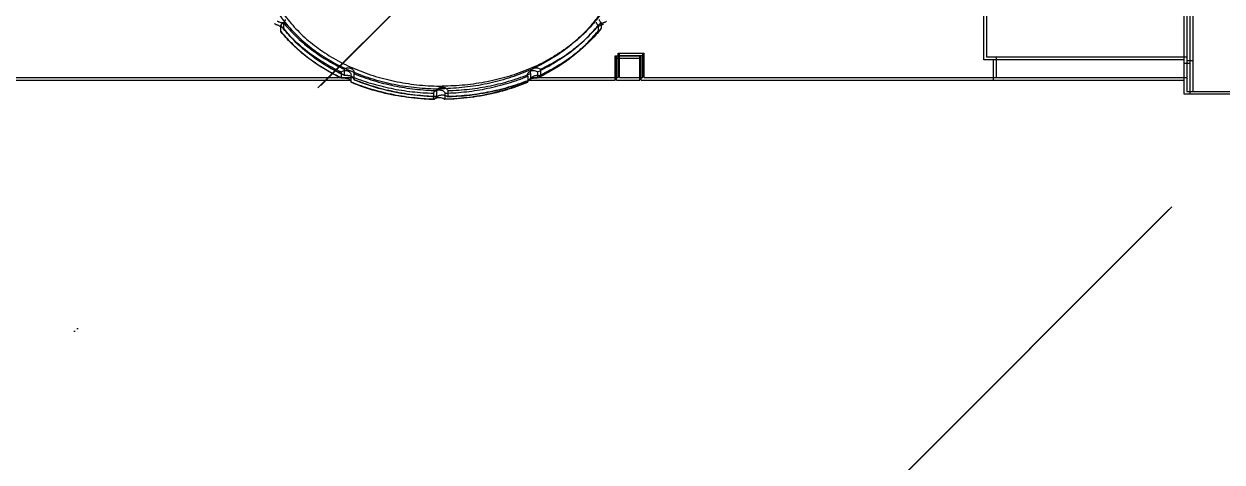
# Model space of a CAD drawing. Header units: inches. Extents: x 4821 to 127877, y 58012 to 433683.
# Drawn here: x 82661 to 84044, y 382483 to 382989 of the extents above; entities that cross this region are included whole.
import ezdxf

# ---------------------------------------------------------------- set-up
doc = ezdxf.new("R2010")
doc.units = ezdxf.units.IN
doc.header["$MEASUREMENT"] = 0
for name, color, linetype in [('A-FURN-FIXD', 10, 'Continuous'), ('A-WALL', 53, 'Continuous'), ('Cloums$0$A-COL-HAT', 8, 'Continuous'), ('EMG - ELEC - ID', 26, 'Continuous'), ('NECB-COLUM', 50, 'Continuous')]:
    doc.layers.add(name, color=color, linetype=linetype)

# ---------------------------------------------------------------- blocks, each defined once
blk = doc.blocks.new('COL BASEMT')
at = {"layer": 'Cloums$0$A-COL-HAT'}
h = blk.add_hatch(dxfattribs=at)
h.set_pattern_fill('ANSI31', color=256, scale=500)
h.set_pattern_definition([(45, (1452118.876, 42013.15), (-44.194174, 44.194174), [])])
h.paths.add_polyline_path([(1693546.9, 345626), (1693946.9, 345626), (1693950.9, 348875.9), (1693546.9, 348875.9)])
h.paths.add_polyline_path([(1688721.9, 335900.9), (1689121.5, 335900.9), (1689121.9, 337327), (1693949.2, 337327), (1693946.9, 345126), (1693546.9, 345126), (1693546.9, 337727), (1688721.9, 337727)])
h.paths.add_polyline_path([(1641271.9, 335200.9), (1640873.7, 335200.9), (1640871.9, 323973.1), (1689121.9, 323973.1), (1689121.4, 335200.9), (1688721.9, 335200.9), (1688721.9, 324373.1), (1641271.9, 324373.1)])
edge = h.paths.add_edge_path()
edge.add_line((1636446.9, 345126), (1636046.9, 345126))
edge.add_line((1636046.9, 345126), (1636049, 337698.9))
edge.add_arc((1626263.1, 338211), 9799.3, 305.31502, 357.00429, ccw=False)
edge.add_line((1631927.8, 330215), (1632171.5, 329896.4))
edge.add_arc((1626336.8, 338141.4), 10100.7, 305.28586, 355.37518)
edge.add_line((1636404.6, 337327), (1640874, 337327))
edge.add_line((1640874, 337327), (1640873.8, 335900.9))
edge.add_line((1640873.8, 335900.9), (1641271.9, 335900.9))
edge.add_line((1641271.9, 335900.9), (1641271.9, 337725.9))
edge.add_line((1641271.9, 337725.9), (1636446.9, 337725.9))
edge.add_line((1636446.9, 337725.9), (1636446.9, 345126))
h.paths.add_polyline_path([(1636046.9, 345626), (1636446.9, 345626), (1636446.9, 348875.9), (1636048.9, 348875.9)])
blk = doc.blocks.new('A$C0e128a0b')
at = {"layer": 'A-FURN-FIXD'}
for p, q in [((1276, 3077.1), (1276, 3287)), ((1276, 3077.1), (1276, 3277.3)), ((-224, 3082.5), (1276, 3082.5)), ((1247.7, 3077.1), (1247.7, 3082.5)), ((1008.8, 3077.1), (1276, 3077.1)), ((1244.7, 3077.1), (1244.7, 2894)), ((1263.3, 2902.6), (1263.3, 3077.1)), ((1263.3, 3077.1), (1276, 3077.1)), ((1263.3, 2902.6), (1263.3, 3077.1)), ((1244.7, 2902.6), (1263.3, 2902.6)), ((1263.3, 2580.2), (1263.3, 2902.6)), ((1263.3, 2580.2), (1263.3, 2902.6)), ((1244.7, 2894), (1005.8, 2894)), ((1241.1, 2556.5), (1241.1, 2580.2)), ((1263.3, 2580.2), (1241.1, 2580.2)), ((1241.1, 2556.5), (1241.1, 2580.2)), ((1263.3, 2580.2), (1241.1, 2580.2)), ((1263.3, 2579.1), (1241.1, 2579.1)), ((1263.3, 2579.1), (1241.1, 2579.1)), ((1243.1, 2557.6), (1243.1, 2579.1)), ((1243.1, 2557.6), (1243.1, 2579.1)), ((1263.3, 2557.6), (1263.3, 2579.1)), ((1263.3, 2557.6), (1263.3, 2579.1)), ((1263.3, 2557.6), (1241.1, 2557.6)), ((1263.3, 2557.6), (1241.1, 2557.6)), ((1263.3, 2556.5), (1241.1, 2556.5)), ((1263.3, 2556.5), (1241.1, 2556.5)), ((1263.3, 2477.2), (1263.3, 2556.5)), ((1263.3, 2477.2), (1263.3, 2556.5)), ((1213.1, 2540.9), (1218.3, 2540.9)), ((1213.1, 2540.9), (1218.3, 2540.9)), ((1255.7, 2485.4), (1260.9, 2485.4)), ((1255.7, 2485.4), (1260.9, 2485.4)), ((1259.7, 2476.4), (1258.6, 2476.3)), ((1259.7, 2476.4), (1258.6, 2476.3)), ((1259.7, 2476.4), (1264.9, 2476.4)), ((1259.7, 2476.4), (1264.9, 2476.4)), ((1275.2, 2400.7), (1280.5, 2400.7)), ((1275.2, 2400.7), (1280.5, 2400.7)), ((1275.2, 2390.3), (1280.5, 2390.3)), ((1275.2, 2390.3), (1280.5, 2390.3)), ((1258.6, 2314.8), (1259.7, 2314.6)), ((1258.6, 2314.8), (1259.7, 2314.6)), ((1259.7, 2314.6), (1264.9, 2314.6)), ((1259.7, 2314.6), (1264.9, 2314.6)), ((1255.7, 2305.6), (1260.9, 2305.6)), ((1255.7, 2305.6), (1260.9, 2305.6)), ((1263.3, 1175.9), (1263.3, 2313.9)), ((1263.3, 1175.9), (1263.3, 2313.9)), ((1213.1, 2250.1), (1218.3, 2250.1)), ((1213.1, 2250.1), (1218.3, 2250.1)), ((1218.3, 2250.1), (1218.8, 2250.3)), ((1218.3, 2250.1), (1218.8, 2250.3))]:
    blk.add_line(p, q, dxfattribs=at)
for points, knots in [([(1165.4, 2558.7), (1166.2, 2558.5), (1172.3, 2557.1), (1183.6, 2553.3), (1198.5, 2545.6), (1212.5, 2535.5), (1225.4, 2523.2), (1237.1, 2508.9), (1247.3, 2492.9), (1255.8, 2475.3), (1262.6, 2456.5), (1267.5, 2436.7), (1270.5, 2416.3), (1271.2, 2402.4), (1271.2, 2395.5)], [0, 0, 0, 0, 2.505782, 18.560045, 34.893285, 51.585169, 68.688615, 86.227928, 104.199268, 122.572852, 141.296299, 160.298675, 179.494918, 198.790477, 198.790477, 198.790477, 198.790477]), ([(1165.4, 2558.7), (1166.2, 2558.5), (1172.3, 2557.1), (1183.6, 2553.3), (1198.5, 2545.6), (1212.5, 2535.5), (1225.4, 2523.2), (1237.1, 2508.9), (1247.3, 2492.9), (1255.8, 2475.3), (1262.6, 2456.5), (1267.5, 2436.7), (1270.5, 2416.3), (1271.2, 2402.4), (1271.2, 2395.5)], [0, 0, 0, 0, 2.505782, 18.560045, 34.893285, 51.585169, 68.688615, 86.227928, 104.199268, 122.572852, 141.296299, 160.298675, 179.494918, 198.790477, 198.790477, 198.790477, 198.790477]), ([(1211.9, 2545.9), (1211.9, 2545.9), (1212.1, 2545.7), (1212.5, 2545.3), (1212.8, 2544.3), (1213.1, 2543.3), (1213.4, 2542.5), (1213.5, 2542.1)], [0, 0, 0, 0, 0.041079, 0.716455, 1.625898, 2.742026, 3.890741, 3.890741, 3.890741, 3.890741]), ([(1211.9, 2545.9), (1211.9, 2545.9), (1212.1, 2545.7), (1212.5, 2545.3), (1212.8, 2544.3), (1213.1, 2543.3), (1213.4, 2542.5), (1213.5, 2542.1)], [0, 0, 0, 0, 0.041079, 0.716455, 1.625898, 2.742026, 3.890741, 3.890741, 3.890741, 3.890741]), ([(1213.1, 2540.9), (1212.8, 2540.5), (1212.2, 2539.9), (1211.2, 2539.4), (1210.5, 2539.3), (1210.2, 2539.3)], [0, 0, 0, 0, 1.279175, 2.494059, 3.316227, 3.316227, 3.316227, 3.316227]), ([(1213.1, 2540.9), (1212.8, 2540.5), (1212.2, 2539.9), (1211.2, 2539.4), (1210.5, 2539.3), (1210.2, 2539.3)], [0, 0, 0, 0, 1.279175, 2.494059, 3.316227, 3.316227, 3.316227, 3.316227]), ([(1255.7, 2485.4), (1253, 2491), (1247.3, 2501.7), (1237.2, 2516.5), (1225.8, 2529.7), (1217.4, 2537.4), (1213.1, 2540.9)], [0, 0, 0, 0, 17.346705, 34.31103, 50.896455, 67.103312, 67.103312, 67.103312, 67.103312]), ([(1255.7, 2485.4), (1253, 2491), (1247.3, 2501.7), (1237.2, 2516.5), (1225.8, 2529.7), (1217.4, 2537.4), (1213.1, 2540.9)], [0, 0, 0, 0, 17.346705, 34.31103, 50.896455, 67.103312, 67.103312, 67.103312, 67.103312]), ([(1218.8, 2540.7), (1218.8, 2540.7), (1218.6, 2540.8), (1218.5, 2540.9), (1218.3, 2540.9)], [0, 0, 0, 0, 0.0740169, 0.503086, 0.503086, 0.503086, 0.503086]), ([(1218.8, 2540.7), (1218.8, 2540.7), (1218.6, 2540.8), (1218.5, 2540.9), (1218.3, 2540.9)], [0, 0, 0, 0, 0.0740169, 0.503086, 0.503086, 0.503086, 0.503086]), ([(1218.8, 2540.7), (1220.7, 2539.2), (1227.8, 2533.1), (1239.4, 2521), (1251.7, 2504), (1258.4, 2491.7), (1261.3, 2485.7)], [0, 0, 0, 0, 6.973692, 27.185205, 47.970489, 66.746733, 66.746733, 66.746733, 66.746733]), ([(1218.8, 2540.7), (1220.7, 2539.2), (1227.8, 2533.1), (1239.4, 2521), (1251.7, 2504), (1258.4, 2491.7), (1261.3, 2485.7)], [0, 0, 0, 0, 6.973692, 27.185205, 47.970489, 66.746733, 66.746733, 66.746733, 66.746733]), ([(1232.3, 2527.9), (1231.8, 2528.4), (1230.8, 2529.4), (1229.9, 2530.4), (1229.4, 2530.8)], [0, 0, 0, 0, 2.141475, 3.906512, 3.906512, 3.906512, 3.906512]), ([(1232.3, 2527.9), (1231.8, 2528.4), (1230.8, 2529.4), (1229.9, 2530.4), (1229.4, 2530.8)], [0, 0, 0, 0, 2.141475, 3.906512, 3.906512, 3.906512, 3.906512]), ([(1260.9, 2485.4), (1258.2, 2491), (1252.5, 2501.7), (1242.8, 2515.9), (1235.7, 2524.2), (1232.3, 2527.9)], [0, 0, 0, 0, 17.333939, 34.304644, 48.75564, 48.75564, 48.75564, 48.75564]), ([(1260.9, 2485.4), (1258.2, 2491), (1252.5, 2501.7), (1242.8, 2515.9), (1235.7, 2524.2), (1232.3, 2527.9)], [0, 0, 0, 0, 17.333939, 34.304644, 48.75564, 48.75564, 48.75564, 48.75564]), ([(1258.6, 2476.3), (1258.6, 2476.3), (1258.1, 2476.3), (1257.3, 2476.5), (1256.2, 2477.2), (1255.3, 2478.3), (1254.7, 2479.6), (1254.4, 2481.2), (1254.5, 2482.7), (1254.9, 2484.2), (1255.4, 2485), (1255.7, 2485.4)], [0, 0, 0, 0, 0.136168, 1.327447, 2.566908, 3.878301, 5.260214, 6.689971, 8.132045, 9.54779, 10.904081, 10.904081, 10.904081, 10.904081]), ([(1258.6, 2476.3), (1258.6, 2476.3), (1258.1, 2476.3), (1257.3, 2476.5), (1256.2, 2477.2), (1255.3, 2478.3), (1254.7, 2479.6), (1254.4, 2481.2), (1254.5, 2482.7), (1254.9, 2484.2), (1255.4, 2485), (1255.7, 2485.4)], [0, 0, 0, 0, 0.136168, 1.327447, 2.566908, 3.878301, 5.260214, 6.689971, 8.132045, 9.54779, 10.904081, 10.904081, 10.904081, 10.904081]), ([(1260.9, 2485.4), (1261, 2485.4), (1261.3, 2485.4), (1261.5, 2485.2), (1261.5, 2485.1)], [0, 0, 0, 0, 0.4855131, 0.7475056, 0.7475056, 0.7475056, 0.7475056]), ([(1260.9, 2485.4), (1261, 2485.4), (1261.3, 2485.4), (1261.5, 2485.2), (1261.5, 2485.1)], [0, 0, 0, 0, 0.4855131, 0.7475056, 0.7475056, 0.7475056, 0.7475056]), ([(1261.5, 2485.1), (1261.6, 2485), (1261.7, 2484.7), (1261.6, 2484), (1261.5, 2483), (1261.4, 2482.2), (1261.4, 2481.8)], [0, 0, 0, 0, 0.193065, 0.870988, 1.862487, 3.092554, 3.092554, 3.092554, 3.092554]), ([(1261.5, 2485.1), (1261.6, 2485), (1261.7, 2484.7), (1261.6, 2484), (1261.5, 2483), (1261.4, 2482.2), (1261.4, 2481.8)], [0, 0, 0, 0, 0.193065, 0.870988, 1.862487, 3.092554, 3.092554, 3.092554, 3.092554]), ([(1263.6, 2476.9), (1263.2, 2477.2), (1262.6, 2477.8), (1261.9, 2478.9), (1261.5, 2480.3), (1261.4, 2481.3), (1261.4, 2481.8)], [0, 0, 0, 0, 1.207823, 2.483716, 3.81445, 5.172665, 5.172665, 5.172665, 5.172665]), ([(1263.6, 2476.9), (1263.2, 2477.2), (1262.6, 2477.8), (1261.9, 2478.9), (1261.5, 2480.3), (1261.4, 2481.3), (1261.4, 2481.8)], [0, 0, 0, 0, 1.207823, 2.483716, 3.81445, 5.172665, 5.172665, 5.172665, 5.172665]), ([(1275.2, 2400.7), (1275.1, 2407.3), (1274.2, 2420.4), (1271.1, 2439.7), (1266.4, 2458.5), (1262.1, 2470.6), (1259.7, 2476.4)], [0, 0, 0, 0, 18.333099, 36.566714, 54.624692, 72.441716, 72.441716, 72.441716, 72.441716]), ([(1275.2, 2400.7), (1275.1, 2407.3), (1274.2, 2420.4), (1271.1, 2439.7), (1266.4, 2458.5), (1262.1, 2470.6), (1259.7, 2476.4)], [0, 0, 0, 0, 18.333099, 36.566714, 54.624692, 72.441716, 72.441716, 72.441716, 72.441716]), ([(1265.1, 2476.3), (1265.1, 2476.3), (1265.1, 2476.4), (1265, 2476.4), (1264.9, 2476.4)], [0, 0, 0, 0, 0.0131778, 0.3085651, 0.3085651, 0.3085651, 0.3085651]), ([(1265.1, 2476.3), (1265.1, 2476.3), (1265.1, 2476.4), (1265, 2476.4), (1264.9, 2476.4)], [0, 0, 0, 0, 0.0131778, 0.3085651, 0.3085651, 0.3085651, 0.3085651]), ([(1280.5, 2400.7), (1280.3, 2407.3), (1279.4, 2420.4), (1276.3, 2439.8), (1271.6, 2458.4), (1267.4, 2470.4), (1265, 2476.2)], [0, 0, 0, 0, 18.335383, 36.569932, 54.62811, 72.163298, 72.163298, 72.163298, 72.163298]), ([(1280.5, 2400.7), (1280.3, 2407.3), (1279.4, 2420.4), (1276.3, 2439.8), (1271.6, 2458.4), (1267.4, 2470.4), (1265, 2476.2)], [0, 0, 0, 0, 18.335383, 36.569932, 54.62811, 72.163298, 72.163298, 72.163298, 72.163298]), ([(1265.4, 2476.3), (1268.1, 2469.8), (1273.1, 2455.6), (1278.3, 2433), (1280.6, 2414.2), (1280.9, 2403.3), (1280.9, 2400.5)], [0, 0, 0, 0, 19.938474, 42.182086, 64.6481, 72.518295, 72.518295, 72.518295, 72.518295]), ([(1265.4, 2476.3), (1268.1, 2469.8), (1273.1, 2455.6), (1278.3, 2433), (1280.6, 2414.2), (1280.9, 2403.3), (1280.9, 2400.5)], [0, 0, 0, 0, 19.938474, 42.182086, 64.6481, 72.518295, 72.518295, 72.518295, 72.518295]), ([(1144, 2230), (1146.7, 2230), (1154.7, 2230.3), (1168, 2232.5), (1183.6, 2237.7), (1198.5, 2245.4), (1212.5, 2255.5), (1225.4, 2267.8), (1237.1, 2282.1), (1247.3, 2298.1), (1255.8, 2315.7), (1262.6, 2334.5), (1267.5, 2354.3), (1270.5, 2374.8), (1271.2, 2388.6), (1271.2, 2395.5)], [0, 0, 0, 0, 7.913934, 23.79098, 39.845244, 56.178484, 72.870367, 89.973814, 107.513127, 125.484466, 143.85805, 162.581498, 181.583874, 200.780117, 220.075675, 220.075675, 220.075675, 220.075675]), ([(1144, 2230), (1146.7, 2230), (1154.7, 2230.3), (1168, 2232.5), (1183.6, 2237.7), (1198.5, 2245.4), (1212.5, 2255.5), (1225.4, 2267.8), (1237.1, 2282.1), (1247.3, 2298.1), (1255.8, 2315.7), (1262.6, 2334.5), (1267.5, 2354.3), (1270.5, 2374.8), (1271.2, 2388.6), (1271.2, 2395.5)], [0, 0, 0, 0, 7.913934, 23.79098, 39.845244, 56.178484, 72.870367, 89.973814, 107.513127, 125.484466, 143.85805, 162.581498, 181.583874, 200.780117, 220.075675, 220.075675, 220.075675, 220.075675]), ([(1275.2, 2390.3), (1274.9, 2390.5), (1274.1, 2390.9), (1273.2, 2391.9), (1272.5, 2393.2), (1272.2, 2394.7), (1272.2, 2396.3), (1272.5, 2397.8), (1273.2, 2399.1), (1274.1, 2400.1), (1274.9, 2400.6), (1275.2, 2400.7)], [0, 0, 0, 0, 1.227096, 2.524533, 3.894417, 5.317526, 6.760033, 8.183142, 9.553026, 10.850462, 12.077559, 12.077559, 12.077559, 12.077559]), ([(1275.2, 2390.3), (1274.9, 2390.5), (1274.1, 2390.9), (1273.2, 2391.9), (1272.5, 2393.2), (1272.2, 2394.7), (1272.2, 2396.3), (1272.5, 2397.8), (1273.2, 2399.1), (1274.1, 2400.1), (1274.9, 2400.6), (1275.2, 2400.7)], [0, 0, 0, 0, 1.227096, 2.524533, 3.894417, 5.317526, 6.760033, 8.183142, 9.553026, 10.850462, 12.077559, 12.077559, 12.077559, 12.077559]), ([(1279.8, 2392.7), (1279.6, 2393.1), (1279.3, 2394.1), (1279.1, 2395.5), (1279.3, 2397), (1279.6, 2397.9), (1279.8, 2398.3)], [0, 0, 0, 0, 1.325045, 2.683906, 4.042767, 5.367813, 5.367813, 5.367813, 5.367813]), ([(1279.8, 2392.7), (1279.6, 2393.1), (1279.3, 2394.1), (1279.1, 2395.5), (1279.3, 2397), (1279.6, 2397.9), (1279.8, 2398.3)], [0, 0, 0, 0, 1.325045, 2.683906, 4.042767, 5.367813, 5.367813, 5.367813, 5.367813]), ([(1280.9, 2400.4), (1280.9, 2400.3), (1280.7, 2399.9), (1280.2, 2399.2), (1279.9, 2398.6), (1279.8, 2398.3)], [0, 0, 0, 0, 0.38204, 1.211628, 2.268626, 2.268626, 2.268626, 2.268626]), ([(1280.9, 2400.4), (1280.9, 2400.3), (1280.7, 2399.9), (1280.2, 2399.2), (1279.9, 2398.6), (1279.8, 2398.3)], [0, 0, 0, 0, 0.38204, 1.211628, 2.268626, 2.268626, 2.268626, 2.268626]), ([(1279.8, 2392.7), (1279.9, 2392.5), (1280.1, 2392.1), (1280.4, 2391.5), (1280.7, 2391.1), (1281, 2390.8), (1281, 2390.6), (1281, 2390.5)], [0, 0, 0, 0, 0.696894, 1.338379, 1.869132, 2.235156, 2.376741, 2.376741, 2.376741, 2.376741]), ([(1279.8, 2392.7), (1279.9, 2392.5), (1280.1, 2392.1), (1280.4, 2391.5), (1280.7, 2391.1), (1281, 2390.8), (1281, 2390.6), (1281, 2390.5)], [0, 0, 0, 0, 0.696894, 1.338379, 1.869132, 2.235156, 2.376741, 2.376741, 2.376741, 2.376741]), ([(1280.5, 2400.7), (1280.6, 2400.7), (1280.9, 2400.8), (1280.9, 2400.6), (1280.9, 2400.5)], [0, 0, 0, 0, 0.4402938, 0.5752754, 0.5752754, 0.5752754, 0.5752754]), ([(1280.5, 2400.7), (1280.6, 2400.7), (1280.9, 2400.8), (1280.9, 2400.6), (1280.9, 2400.5)], [0, 0, 0, 0, 0.4402938, 0.5752754, 0.5752754, 0.5752754, 0.5752754]), ([(1259.7, 2314.6), (1262.1, 2320.4), (1266.4, 2332.5), (1271.1, 2351.3), (1274.2, 2370.6), (1275.1, 2383.7), (1275.2, 2390.3)], [0, 0, 0, 0, 17.814584, 35.872297, 54.106638, 72.441716, 72.441716, 72.441716, 72.441716]), ([(1259.7, 2314.6), (1262.1, 2320.4), (1266.4, 2332.5), (1271.1, 2351.3), (1274.2, 2370.6), (1275.1, 2383.7), (1275.2, 2390.3)], [0, 0, 0, 0, 17.814584, 35.872297, 54.106638, 72.441716, 72.441716, 72.441716, 72.441716]), ([(1265, 2314.9), (1267.4, 2320.6), (1271.6, 2332.6), (1276.3, 2351.3), (1279.4, 2370.6), (1280.3, 2383.7), (1280.5, 2390.3)], [0, 0, 0, 0, 17.535185, 35.593363, 53.827912, 72.163295, 72.163295, 72.163295, 72.163295]), ([(1265, 2314.9), (1267.4, 2320.6), (1271.6, 2332.6), (1276.3, 2351.3), (1279.4, 2370.6), (1280.3, 2383.7), (1280.5, 2390.3)], [0, 0, 0, 0, 17.535185, 35.593363, 53.827912, 72.163295, 72.163295, 72.163295, 72.163295]), ([(1281, 2390.3), (1281, 2388.4), (1280.6, 2378.5), (1278.7, 2360.6), (1273.7, 2337.3), (1268.5, 2322.2), (1265.5, 2314.8), (1265.4, 2314.7)], [0, 0, 0, 0, 5.20335, 27.688349, 49.96026, 71.891071, 72.318619, 72.318619, 72.318619, 72.318619]), ([(1281, 2390.3), (1281, 2388.4), (1280.6, 2378.5), (1278.7, 2360.6), (1273.7, 2337.3), (1268.5, 2322.2), (1265.5, 2314.8), (1265.4, 2314.7)], [0, 0, 0, 0, 5.20335, 27.688349, 49.96026, 71.891071, 72.318619, 72.318619, 72.318619, 72.318619]), ([(1281, 2390.5), (1280.9, 2390.5), (1280.8, 2390.3), (1280.6, 2390.3), (1280.5, 2390.3)], [0, 0, 0, 0, 0.1865716, 0.5814732, 0.5814732, 0.5814732, 0.5814732]), ([(1281, 2390.5), (1280.9, 2390.5), (1280.8, 2390.3), (1280.6, 2390.3), (1280.5, 2390.3)], [0, 0, 0, 0, 0.1865716, 0.5814732, 0.5814732, 0.5814732, 0.5814732]), ([(1255.7, 2305.6), (1255.4, 2306), (1254.9, 2306.8), (1254.5, 2308.3), (1254.4, 2309.8), (1254.7, 2311.4), (1255.3, 2312.7), (1256.2, 2313.8), (1257.3, 2314.5), (1258.1, 2314.7), (1258.6, 2314.8), (1258.6, 2314.8)], [0, 0, 0, 0, 1.356291, 2.772036, 4.214109, 5.643867, 7.02578, 8.337173, 9.576633, 10.767912, 10.904081, 10.904081, 10.904081, 10.904081]), ([(1255.7, 2305.6), (1255.4, 2306), (1254.9, 2306.8), (1254.5, 2308.3), (1254.4, 2309.8), (1254.7, 2311.4), (1255.3, 2312.7), (1256.2, 2313.8), (1257.3, 2314.5), (1258.1, 2314.7), (1258.6, 2314.8), (1258.6, 2314.8)], [0, 0, 0, 0, 1.356291, 2.772036, 4.214109, 5.643867, 7.02578, 8.337173, 9.576633, 10.767912, 10.904081, 10.904081, 10.904081, 10.904081]), ([(1261.4, 2309.2), (1261.4, 2309.7), (1261.5, 2310.7), (1261.9, 2312.1), (1262.6, 2313.2), (1263.2, 2313.9), (1263.6, 2314.1)], [0, 0, 0, 0, 1.358215, 2.688949, 3.964841, 5.172665, 5.172665, 5.172665, 5.172665]), ([(1261.4, 2309.2), (1261.4, 2309.7), (1261.5, 2310.7), (1261.9, 2312.1), (1262.6, 2313.2), (1263.2, 2313.9), (1263.6, 2314.1)], [0, 0, 0, 0, 1.358215, 2.688949, 3.964841, 5.172665, 5.172665, 5.172665, 5.172665]), ([(1264.9, 2314.6), (1265, 2314.6), (1265.1, 2314.6), (1265.3, 2314.6), (1265.3, 2314.6)], [0, 0, 0, 0, 0.4375403, 0.4537972, 0.4537972, 0.4537972, 0.4537972]), ([(1264.9, 2314.6), (1265, 2314.6), (1265.1, 2314.6), (1265.3, 2314.6), (1265.3, 2314.6)], [0, 0, 0, 0, 0.4375403, 0.4537972, 0.4537972, 0.4537972, 0.4537972]), ([(1213.1, 2250.1), (1217.4, 2253.6), (1225.8, 2261.3), (1237.2, 2274.5), (1247.3, 2289.3), (1253, 2300), (1255.7, 2305.6)], [0, 0, 0, 0, 16.211696, 32.800461, 49.770595, 67.10331, 67.10331, 67.10331, 67.10331]), ([(1213.1, 2250.1), (1217.4, 2253.6), (1225.8, 2261.3), (1237.2, 2274.5), (1247.3, 2289.3), (1253, 2300), (1255.7, 2305.6)], [0, 0, 0, 0, 16.211696, 32.800461, 49.770595, 67.10331, 67.10331, 67.10331, 67.10331]), ([(1218.7, 2250.4), (1222.9, 2253.9), (1231.2, 2261.5), (1242.4, 2274.5), (1252.5, 2289.3), (1258.2, 2300), (1260.9, 2305.6)], [0, 0, 0, 0, 15.759927, 32.349192, 49.319922, 66.653889, 66.653889, 66.653889, 66.653889]), ([(1218.7, 2250.4), (1222.9, 2253.9), (1231.2, 2261.5), (1242.4, 2274.5), (1252.5, 2289.3), (1258.2, 2300), (1260.9, 2305.6)], [0, 0, 0, 0, 15.759927, 32.349192, 49.319922, 66.653889, 66.653889, 66.653889, 66.653889]), ([(1261.3, 2305.4), (1259.5, 2301.7), (1254.2, 2291.5), (1244, 2275.9), (1231.4, 2261.2), (1222.5, 2253.3), (1218.8, 2250.3)], [0, 0, 0, 0, 11.493789, 32.445112, 52.832218, 66.758731, 66.758731, 66.758731, 66.758731]), ([(1261.3, 2305.4), (1259.5, 2301.7), (1254.2, 2291.5), (1244, 2275.9), (1231.4, 2261.2), (1222.5, 2253.3), (1218.8, 2250.3)], [0, 0, 0, 0, 11.493789, 32.445112, 52.832218, 66.758731, 66.758731, 66.758731, 66.758731]), ([(1261.5, 2305.9), (1261.5, 2305.8), (1261.3, 2305.6), (1261, 2305.6), (1260.9, 2305.6)], [0, 0, 0, 0, 0.316823, 0.7495417, 0.7495417, 0.7495417, 0.7495417]), ([(1261.5, 2305.9), (1261.5, 2305.8), (1261.3, 2305.6), (1261, 2305.6), (1260.9, 2305.6)], [0, 0, 0, 0, 0.316823, 0.7495417, 0.7495417, 0.7495417, 0.7495417]), ([(1261.4, 2309.2), (1261.4, 2309), (1261.5, 2308.4), (1261.5, 2307.7), (1261.6, 2307), (1261.6, 2306.4), (1261.6, 2306.1), (1261.5, 2305.9), (1261.5, 2305.9)], [0, 0, 0, 0, 0.747004, 1.476146, 2.136799, 2.673423, 3.071719, 3.093572, 3.093572, 3.093572, 3.093572]), ([(1261.4, 2309.2), (1261.4, 2309), (1261.5, 2308.4), (1261.5, 2307.7), (1261.6, 2307), (1261.6, 2306.4), (1261.6, 2306.1), (1261.5, 2305.9), (1261.5, 2305.9)], [0, 0, 0, 0, 0.747004, 1.476146, 2.136799, 2.673423, 3.071719, 3.093572, 3.093572, 3.093572, 3.093572]), ([(1210.2, 2251.7), (1210.5, 2251.7), (1211.2, 2251.6), (1212.2, 2251.1), (1212.8, 2250.5), (1213.1, 2250.1)], [0, 0, 0, 0, 0.822167, 2.037052, 3.316227, 3.316227, 3.316227, 3.316227]), ([(1210.2, 2251.7), (1210.5, 2251.7), (1211.2, 2251.6), (1212.2, 2251.1), (1212.8, 2250.5), (1213.1, 2250.1)], [0, 0, 0, 0, 0.822167, 2.037052, 3.316227, 3.316227, 3.316227, 3.316227]), ([(1213.5, 2248.9), (1213.4, 2248.7), (1213.2, 2248.2), (1213, 2247.4), (1212.8, 2246.7), (1212.5, 2246), (1212.3, 2245.5), (1212, 2245.2), (1211.9, 2245.1)], [0, 0, 0, 0, 0.735089, 1.494611, 2.236965, 2.903417, 3.458589, 3.894273, 3.894273, 3.894273, 3.894273]), ([(1213.5, 2248.9), (1213.4, 2248.7), (1213.2, 2248.2), (1213, 2247.4), (1212.8, 2246.7), (1212.5, 2246), (1212.3, 2245.5), (1212, 2245.2), (1211.9, 2245.1)], [0, 0, 0, 0, 0.735089, 1.494611, 2.236965, 2.903417, 3.458589, 3.894273, 3.894273, 3.894273, 3.894273]), ([(1211.9, 2245.1), (1211.9, 2245.1), (1211.8, 2245), (1211.6, 2245), (1211.4, 2245)], [0, 0, 0, 0, 0.0468147, 0.5350935, 0.5350935, 0.5350935, 0.5350935]), ([(1211.9, 2245.1), (1211.9, 2245.1), (1211.8, 2245), (1211.6, 2245), (1211.4, 2245)], [0, 0, 0, 0, 0.0468147, 0.5350935, 0.5350935, 0.5350935, 0.5350935])]:
    blk.add_open_spline(points, degree=3, knots=knots, dxfattribs=at)
for points in [[(1214.2, 2540.9), (1213.9, 2541.3), (1213.7, 2541.7), (1213.5, 2542.1)], [(1214.2, 2540.9), (1213.9, 2541.3), (1213.7, 2541.7), (1213.5, 2542.1)], [(1218.7, 2540.6), (1218.5, 2540.7), (1218.4, 2540.8), (1218.3, 2540.9)], [(1218.7, 2540.6), (1218.5, 2540.7), (1218.4, 2540.8), (1218.3, 2540.9)], [(1229.4, 2530.8), (1226, 2534.3), (1222.4, 2537.5), (1218.7, 2540.6)], [(1229.4, 2530.8), (1226, 2534.3), (1222.4, 2537.5), (1218.7, 2540.6)], [(1263.6, 2476.9), (1263.9, 2476.7), (1264.2, 2476.6), (1264.5, 2476.4)], [(1263.6, 2476.9), (1263.9, 2476.7), (1264.2, 2476.6), (1264.5, 2476.4)], [(1264.5, 2476.4), (1264.7, 2476.3), (1265.2, 2476), (1265.1, 2476.2)], [(1264.5, 2476.4), (1264.7, 2476.3), (1265.2, 2476), (1265.1, 2476.2)], [(1265, 2476.2), (1264.9, 2476.3), (1264.9, 2476.3), (1264.9, 2476.4)], [(1265, 2476.2), (1264.9, 2476.3), (1264.9, 2476.3), (1264.9, 2476.4)], [(1280.9, 2400.5), (1280.9, 2400.5), (1280.9, 2400.4), (1280.9, 2400.4)], [(1280.9, 2400.5), (1280.9, 2400.5), (1280.9, 2400.4), (1280.9, 2400.4)], [(1281, 2390.5), (1281, 2390.4), (1281, 2390.4), (1281, 2390.3)], [(1281, 2390.5), (1281, 2390.4), (1281, 2390.4), (1281, 2390.3)], [(1264.4, 2314.6), (1264.1, 2314.5), (1263.8, 2314.3), (1263.6, 2314.1)], [(1264.4, 2314.6), (1264.1, 2314.5), (1263.8, 2314.3), (1263.6, 2314.1)], [(1264.9, 2314.6), (1264.9, 2314.7), (1264.9, 2314.8), (1265, 2314.9)], [(1264.9, 2314.6), (1264.9, 2314.7), (1264.9, 2314.8), (1265, 2314.9)], [(1265.2, 2314.6), (1265.2, 2314.6), (1265.1, 2314.6), (1265.1, 2314.6)], [(1265.2, 2314.6), (1265.2, 2314.6), (1265.1, 2314.6), (1265.1, 2314.6)], [(1261.5, 2305.9), (1261.4, 2305.7), (1261.3, 2305.6), (1261.3, 2305.4)], [(1261.5, 2305.9), (1261.4, 2305.7), (1261.3, 2305.6), (1261.3, 2305.4)], [(1213.5, 2248.9), (1213.7, 2249.3), (1213.9, 2249.7), (1214.2, 2250.1)], [(1213.5, 2248.9), (1213.7, 2249.3), (1213.9, 2249.7), (1214.2, 2250.1)], [(1218.3, 2250.1), (1218.4, 2250.2), (1218.5, 2250.3), (1218.7, 2250.4)], [(1218.3, 2250.1), (1218.4, 2250.2), (1218.5, 2250.3), (1218.7, 2250.4)]]:
    blk.add_open_spline(points, degree=3, dxfattribs=at)

msp = doc.modelspace()

# ---------------------------------------------------------------- hatches: boundary and pattern name
at = {"layer": 'A-WALL'}
h = msp.add_hatch(dxfattribs=at)
h.set_pattern_fill('ANSI36', color=3, scale=250)
h.set_pattern_definition([(45, (-1206228.7, -363008.7), (420.9495, 1543.4815), [1984.375, -396.875, 0, -396.875])])
h.paths.add_polyline_path([(86318.1, 396057.4), (78770.3, 396057.4), (78770.3, 379507.4), (86318.1, 379507.4)])
h.paths.add_polyline_path([(35923.5, 396107.4), (28820.3, 396107.4), (28820.3, 387307.4), (35923.5, 387307.4)])
h = msp.add_hatch(dxfattribs=at)
h.set_pattern_fill('ANSI36', color=3, scale=250)
h.set_pattern_definition([(45, (-1206225.3, -363005.7), (420.9495, 1543.4815), [1984.375, -396.875, 0, -396.875])])
h.paths.add_polyline_path([(86321.5, 396060.4), (78773.7, 396060.4), (78773.7, 379510.4), (86321.5, 379510.4)])
h.paths.add_polyline_path([(35926.9, 396110.4), (28823.7, 396110.4), (28823.7, 387310.4), (35926.9, 387310.4)])

# ---------------------------------------------------------------- block references
at = {"layer": 'EMG - ELEC - ID', "xscale": 1.260932877019967, "yscale": 1.260932877019967, "zscale": 1.260932877019967, "rotation": 270.0008681710996}
for p in [(80123.4, 384519.8), (80120, 384516.8)]:
    msp.add_blockref('A$C0e128a0b', p, dxfattribs=at)
at = {"layer": 'NECB-COLUM'}
for p in [(-1607623.1, 42184.4), (-1607626.5, 42181.5)]:
    msp.add_blockref('COL BASEMT', p, dxfattribs=at)

doc.saveas('drawing.dxf')
